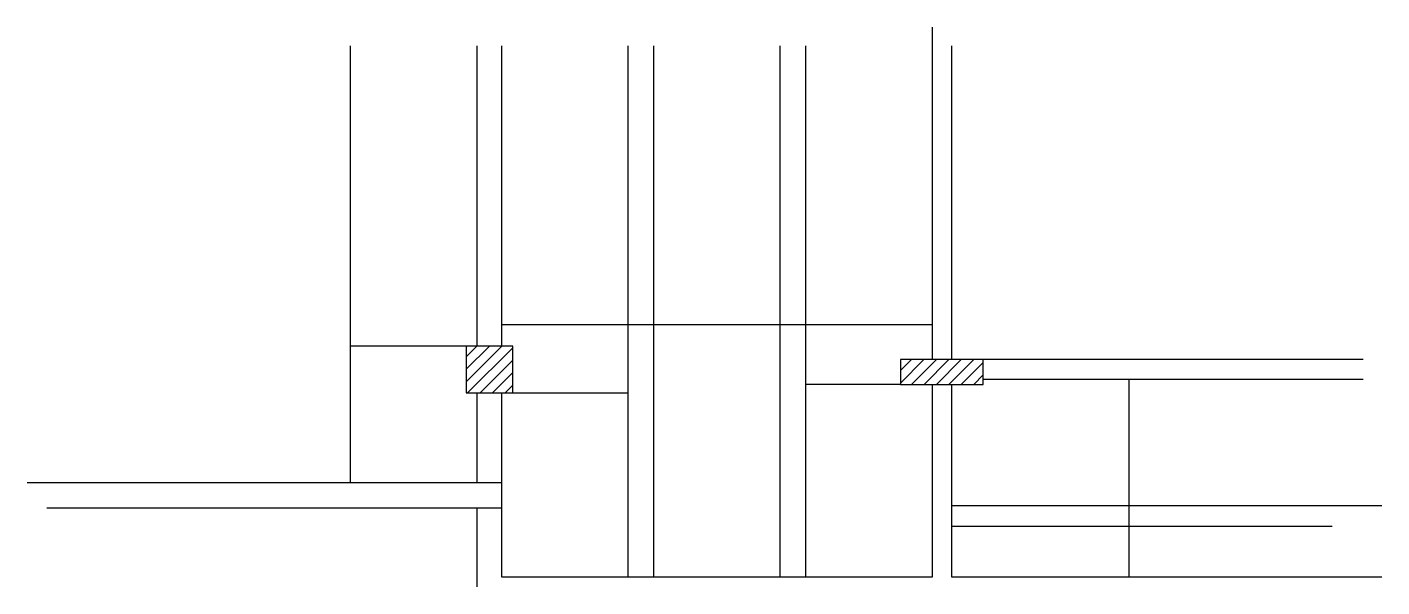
# Model space of a CAD drawing. Header units: metres. Extents: x 4776 to 6085, y 2702 to 3243.
import ezdxf

# ---------------------------------------------------------------- set-up
doc = ezdxf.new("R2010")
doc.units = ezdxf.units.M
for name, color, linetype in [('3', 7, 'Continuous'), ('7', 7, 'Continuous'), ('Painéis', 7, 'Continuous')]:
    doc.layers.add(name, color=color, linetype=linetype)

msp = doc.modelspace()

# ---------------------------------------------------------------- linework, layer by layer
at = {"layer": '3', "color": 7, "lineweight": 25}
for p, q in [((5200.4, 2900.3), (5234.9, 2934.8)), ((5200.4, 2912.4), (5222.9, 2934.8)), ((5200.4, 2924.4), (5210.9, 2934.8)), ((5201.9, 2889.8), (5245.4, 2933.3)), ((5214, 2889.8), (5245.4, 2921.3)), ((5619.9, 2899.1), (5642.6, 2921.8)), ((5619.9, 2911.1), (5630.6, 2921.8)), ((5630.7, 2897.8), (5654.7, 2921.8)), ((5642.7, 2897.8), (5666.7, 2921.8)), ((5654.7, 2897.8), (5678.7, 2921.8)), ((5666.7, 2897.8), (5690.7, 2921.8)), ((5678.7, 2897.8), (5699.9, 2919)), ((5226, 2889.8), (5245.4, 2909.3)), ((5690.8, 2897.8), (5699.9, 2907)), ((5238, 2889.8), (5245.4, 2897.2))]:
    msp.add_line(p, q, dxfattribs=at)
for points in [[(5650.4, 3242.8), (5650.4, 2921.8)], [(5210.9, 3224.8), (5210.9, 2934.8)], [(5234.9, 2934.8), (5234.9, 3224.8)], [(5669.4, 2921.8), (5669.4, 3224.8)], [(6066.9, 2921.8), (5699.9, 2921.8)], [(5650.4, 2897.8), (5650.4, 2711.8)], [(5669.4, 2711.8), (5669.4, 2897.8)], [(5699.9, 2902.8), (6066.9, 2902.8)], [(5210.9, 2889.8), (5210.9, 2802.8)], [(5234.9, 2790.8), (5234.9, 2889.8)], [(5234.9, 2802.8), (4776.4, 2802.8)], [(5234.9, 2711.8), (5234.9, 2790.8)], [(4795.4, 2778.8), (5234.9, 2778.8)], [(5210.9, 2778.8), (5210.9, 2702.3)], [(5457.9, 2711.8), (5234.9, 2711.8)], [(5650.4, 2711.8), (5457.9, 2711.8)], [(6084.9, 2711.8), (5669.4, 2711.8)]]:
    msp.add_lwpolyline(points, dxfattribs=at)
at = {"layer": '7', "color": 7, "lineweight": 25}
for points in [[(5200.4, 2889.8), (5245.4, 2889.8), (5245.4, 2934.8), (5200.4, 2934.8), (5200.4, 2889.8)], [(5619.9, 2897.8), (5699.9, 2897.8), (5699.9, 2921.8), (5619.9, 2921.8), (5619.9, 2897.8)]]:
    msp.add_lwpolyline(points, dxfattribs=at)
at = {"layer": 'Painéis', "color": 7, "lineweight": 25}
for p, q in [((5088.9, 2802.8), (5088.9, 3224.8)), ((5356.9, 2711.8), (5356.9, 3224.8)), ((5381.9, 2711.8), (5381.9, 3224.8)), ((5503.9, 2711.8), (5503.9, 3224.8)), ((5528.4, 2711.8), (5528.4, 3224.8)), ((5234.9, 2955.8), (5650.4, 2955.8)), ((5200.4, 2934.8), (5088.9, 2934.8)), ((5619.9, 2897.8), (5528.4, 2897.8)), ((5840.9, 2711.8), (5840.9, 2902.8)), ((5245.4, 2889.8), (5356.9, 2889.8)), ((5669.4, 2780.8), (6084.9, 2780.8)), ((5669.4, 2760.8), (6036.9, 2760.8))]:
    msp.add_line(p, q, dxfattribs=at)

doc.saveas('drawing.dxf')
